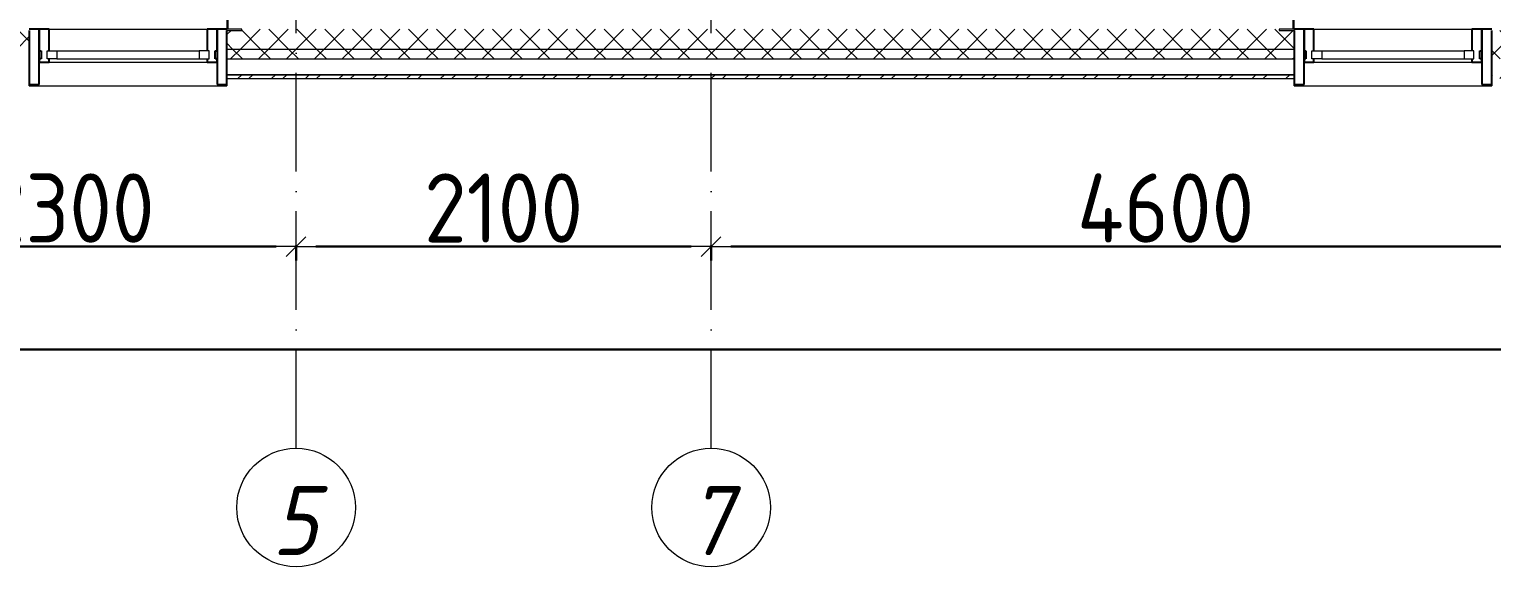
# Model space of a CAD drawing. Header units: millimetres. Extents: x -213536 to 1564669, y -45299 to 942238.
# Drawn here: x -201867 to -194467, y 105162 to 107883 of the extents above; entities that cross this region are included whole.
import ezdxf

# ---------------------------------------------------------------- set-up
doc = ezdxf.new("R2010")
doc.units = ezdxf.units.MM
doc.linetypes.add('50_200_ШТРИХ_1Т_ш5_п1_п1_', pattern=[700, 500, -100, 0, -100])
for name, color, linetype, lineweight in [('0-1', 7, 'Continuous', 5), ('0-2', 7, 'Continuous', 9), ('Импосты витража', 7, 'Continuous', 9), ('Импосты витража-1', 7, 'Continuous', 25), ('Каркас_Импост', 7, 'Continuous', 13), ('Каркас_Импост-1', 7, 'Continuous', 9), ('Обобщенные модели', 7, 'Continuous', 9), ('Общие ребра', 7, 'Continuous', 9), ('Окна', 7, 'Continuous', 9), ('Оси', 7, 'Continuous', 9), ('Оси-1', 7, 'Continuous', 20), ('Оси-2', 7, '50_200_ШТРИХ_1Т_ш5_п1_п1_', 9), ('Размеры', 7, 'Continuous', 15), ('Стены-1', 7, 'Continuous', 13), ('Штриховка разреза-1', 7, 'Continuous', 9)]:
    doc.layers.add(name, color=color, linetype=linetype, lineweight=lineweight)
doc.layers.get('0-2').off()
doc.styles.add('ISOCPEUR_I_1', font='isocpeui.ttf', dxfattribs={"width": 0.85, "height": 2.5})
doc.styles.add('СПДС', font='isocpeur.ttf', dxfattribs={"width": 0.9})
doc.dimstyles.new('Размера А3', dxfattribs={"dimtxt": 200, "dimasz": 100, "dimexe": 70, "dimexo": 100, "dimgap": 20, "dimtad": 1, "dimdec": 0, "dimrnd": 10, "dimzin": 0, "dimdsep": 46, "dimtxsty": 'СПДС', "dimblk": 'ARROWHEAD_6', "dimcen": 1, "dimclrd": 256, "dimclre": 256, "dimclrt": 256, "dimazin": 0, "dimtfac": 1, "dimtdec": 0, "dimtmove": 2, "dimatfit": 3, "dimfxl": 1, "dimtolj": 1, "dimtzin": 0, "dimarcsym": 0})
pattern_1 = [(45, (0, 0), (-70.71068, 70.71068), []), (135, (0, 0), (-70.71068, -70.71068), [])]

# ---------------------------------------------------------------- blocks, each defined once
blk = doc.blocks.new('PNS_Панель прямоугольная2 - Нр_Стекло - 40мм-26233822-АИ2_02_План отделки стен 2-го этажа _Часть 2_')
at = {"layer": 'Каркас_Импост'}
for p, q in [((-410, 0), (-410, 40)), ((-410, 40), (-360, 40)), ((-360, 40), (-360, 0)), ((410, 40), (360, 40)), ((360, 40), (360, 0)), ((410, 0), (410, 40)), ((-360, 0), (-410, 0)), ((360, 0), (410, 0))]:
    blk.add_line(p, q, dxfattribs=at)
at = {"layer": 'Каркас_Импост-1'}
for p, q in [((-360, 40), (360, 40)), ((-360, 0), (360, 0))]:
    blk.add_line(p, q, dxfattribs=at)
blk = doc.blocks.new('Прямоугольный импост - Откос НВФ_50х280 мм-25985587-АИ2_02_План отделки стен 2-го этажа _Часть 2_')
at = {"layer": 'Импосты витража-1'}
for p, q in [((-50, 130), (0, 130)), ((-50, -150), (-50, 130)), ((0, 130), (0, -144)), ((0, -150), (-50, -150))]:
    blk.add_line(p, q, dxfattribs=at)
blk = doc.blocks.new('Прямоугольный импост - Импост структурный с накладкой - 150мм-25647633-АИ2_02_План отделки стен 2-го этажа _Часть 2_')
at = {"layer": 'Импосты витража-1'}
for p, q in [((-25, 0), (-25, 17)), ((-25, 17), (25, 17)), ((-15, 0), (-25, 0)), ((-15, -40), (-15, 0)), ((25, 17), (25, 0)), ((-25, -150), (-25, -40)), ((-25, -40), (-15, -40)), ((25, -40), (25, -150)), ((25, -150), (-25, -150))]:
    blk.add_line(p, q, dxfattribs=at)
blk = doc.blocks.new('Прямоугольный импост - Импост структурный с накладкой - 150мм-V150-АИ2_02_План отделки стен 2-го этажа _Часть 2_')
at = {"layer": 'Импосты витража-1'}
for p, q in [((-25, 0), (-25, 17)), ((-25, 17), (25, 17)), ((25, 0), (15, 0)), ((15, 0), (15, -40)), ((25, 17), (25, 0)), ((-25, -150), (-25, -40)), ((15, -40), (25, -40)), ((25, -40), (25, -150)), ((25, -150), (-25, -150))]:
    blk.add_line(p, q, dxfattribs=at)
blk = doc.blocks.new('Прямоугольный импост - Откос НВФ_50х280 мм-25985594-АИ2_02_План отделки стен 2-го этажа _Часть 2_')
at = {"layer": 'Импосты витража-1'}
for p, q in [((0, 130), (-50, 130)), ((-50, 130), (-50, -150)), ((0, -144), (0, 130)), ((-50, -150), (0, -150))]:
    blk.add_line(p, q, dxfattribs=at)
blk = doc.blocks.new('Прямоугольный импост - Импост структурный с накладкой - 150мм-25656008-АИ2_02_План отделки стен 2-го этажа _Часть 2_')
at = {"layer": 'Импосты витража'}
for p, q in [((8850, -100), (9650, -100)), ((8850, -267), (9650, -267))]:
    blk.add_line(p, q, dxfattribs=at)
blk = doc.blocks.new('Фахверк_СКБ_Уголок - 250_2700-27497298-АИ2_02_План отделки стен 2-го этажа _Часть 2_')
at = {"layer": 'Обобщенные модели'}
for p, q in [((200, 181), (125, 181)), ((125, 181), (125, 106)), ((131, 106), (131, 175)), ((131, 175), (200, 175)), ((200, 175), (200, 181)), ((125, 106), (131, 106)), ((131, -6), (125, -6)), ((125, -6), (125, -81)), ((131, -75), (131, -6)), ((125, -81), (200, -81)), ((200, -75), (131, -75)), ((200, -81), (200, -75))]:
    blk.add_line(p, q, dxfattribs=at)
blk = doc.blocks.new('Отлив_СКБ - Отлив витража_120_НВФ-31885283-АИ2_02_План отделки стен 2-го этажа _Часть 2_')
at = {"layer": 'Окна'}
for p, q in [((950, -2), (50, -2)), ((0, -120), (0, -113)), ((0, -120), (1000, -120)), ((1000, -113), (1000, -120))]:
    blk.add_line(p, q, dxfattribs=at)
blk = doc.blocks.new('0125-Р-ОО-Ш2-АР-о_23_10_2024_rvt-1-АИ2_02_План отделки стен 2-го этажа _Часть 2_')
at = {"layer": 'Штриховка разреза-1'}
h = blk.add_hatch(dxfattribs=at)
h.set_pattern_fill('FP_81', color=256, style=0, pattern_type=2)
h.set_pattern_definition(pattern_1)
h.paths.add_polyline_path([(103134.1, -200), (103600, -200), (103600, -100), (94575, -100), (94575, -106), (94500, -106), (94500, -200), (102202.1, -200)], flags=0)
h.paths.add_polyline_path([(91850, -200), (92700, -200), (92700, -106), (92625, -106), (92625, -100), (84750, -100), (84750, -200), (91350, -200)], flags=0)
h.paths.add_polyline_path([(83562.3, -200), (83750, -200), (83750, -100), (82625, -100), (82625, -106), (82550, -106), (82550, -200), (83250, -200)], flags=0)
h.paths.add_polyline_path([(74750, -200), (74750, -100), (73425, -100), (73425, -106), (73350, -106), (73350, -200), (74242.4, -200)], flags=0)
h.paths.add_polyline_path([(71446.5, -200), (71550, -200), (71550, -106), (71475, -106), (71475, -100), (70425, -100), (70425, -106), (70350, -106), (70350, -200), (71200, -200)], flags=0)
h.paths.add_polyline_path([(67718.5, -200), (68549.7, -200), (68549.7, -106), (68475, -106), (68475, -100), (67425, -100), (67425, -106), (67350, -106), (67350, -200)], flags=0)
h.paths.add_polyline_path([(64700, -200), (65550, -200), (65550, -106), (65475, -106), (65475, -100), (64425, -100), (64425, -106), (64350, -106), (64350, -200), (64456.5, -200)], flags=0)
h.paths.add_polyline_path([(62550, -200), (62550, -106), (62475, -106), (62475, -100), (61425, -100), (61425, -106), (61350, -106), (61350, -200), (62126.6, -200)], flags=0)
h.paths.add_polyline_path([(56534.6, -200), (56550, -200), (56550, -106), (56475, -106), (56475, -100), (55425, -100), (55425, -106), (55350, -106), (55350, -200), (56200, -200)], flags=0)
h.paths.add_polyline_path([(53272.7, -200), (53550, -200), (53550, -106), (53475, -106), (53475, -100), (52425, -100), (52425, -106), (52350, -106), (52350, -200), (52806.7, -200)], flags=0)
h.paths.add_polyline_path([(50550, -200), (50550, -106), (50475, -106), (50475, -100), (49425, -100), (49425, -106), (49350, -106), (49350, -200), (50010.7, -200)], flags=0)
h.paths.add_polyline_path([(47475, -200), (47550, -200), (47550, -106), (47475, -106), (47475, -100), (46425, -100), (46425, -106), (46350, -106), (46350, -200), (47214.7, -200)], flags=0)
h.paths.add_polyline_path([(44550, -200), (44550, -106), (44475, -106), (44475, -100), (43425, -100), (43425, -106), (43350, -106), (43350, -200), (44418.8, -200)], flags=0)
h.paths.add_polyline_path([(40700, -200), (41550, -200), (41550, -106), (41475, -105.4), (41475, -100), (40150, -100), (40150, -200), (40690.8, -200)], flags=0)
h.paths.add_polyline_path([(38344, -200), (38350, -200), (38350, -106), (38275, -106), (38275, -100), (37150, -100), (37150, -200), (38275, -200)], flags=0)
h.paths.add_polyline_path([(35350, -200), (35350, -106), (35275, -106), (35275, -100), (34225, -100), (34225, -106), (34150, -106), (34150, -200), (35344, -200)], flags=0)
h.paths.add_polyline_path([(32275, -200), (32350, -200), (32350, -106), (32275, -106), (32275, -100), (31150, -100), (31150, -200), (31650, -200)], flags=0)
h.paths.add_polyline_path([(29350, -200), (29350, -106), (29275, -106), (29275, -100), (28150, -100), (28150, -200), (29344, -200)], flags=0)
h.paths.add_polyline_path([(25779, -200), (26350, -200), (26350, -106), (26275, -106), (26275, -100), (25225, -100), (25225, -106), (25150, -106), (25150, -200), (25313, -200)], flags=0)
h.paths.add_polyline_path([(22650, -200), (23350, -200), (23350, -106), (23275, -106), (23275, -100), (22150, -100), (22150, -200)], flags=0)
h.paths.add_polyline_path([(19255.1, -200), (20350, -200), (20350, -106), (20275, -106), (20275, -100), (19150, -100), (19150, -200)], flags=0)
h.paths.add_polyline_path([(16459.1, -200), (17350, -200), (17350, -106), (17275, -106), (17275, -100), (16225, -100), (16225, -106), (16150, -106), (16150, -200)], flags=0)
h.paths.add_polyline_path([(14595.1, -200), (15150, -200), (15150, -106), (15075, -106), (15075, -100), (9825, -100), (9825, -106), (9750, -106), (9750, -200), (13663.1, -200)], flags=0)
h.paths.add_polyline_path([(8150, -200), (8750, -200), (8750, -106), (8675, -106), (8675, -100), (-100, -100), (-100, -200), (8071.2, -200)], flags=0)
h = blk.add_hatch(dxfattribs=at)
h.set_pattern_fill('FP_81', color=256, style=0, pattern_type=2)
h.set_pattern_definition(pattern_1)
h.paths.add_polyline_path([(103600, -250), (103700, -250), (103700, -200), (94500, -200), (94500, -250), (103134.1, -250)], flags=0)
h.paths.add_polyline_path([(91950.2, -250), (92700, -250), (92700, -200), (84750, -200), (84750, -250), (91018.2, -250)], flags=0)
h.paths.add_polyline_path([(83562.3, -250), (83750, -250), (83750, -200), (82550, -200), (82550, -250), (82630.3, -250)], flags=0)
h.paths.add_polyline_path([(74242.4, -250), (74750, -250), (74750, -200), (73350, -200), (73350, -250), (73776.4, -250)], flags=0)
h.paths.add_polyline_path([(70350, -250), (71550, -250), (71550, -200), (70350, -200)], flags=0)
h.paths.add_polyline_path([(68549.7, -250), (68549.7, -200), (67350, -200), (67350, -250), (67718.5, -250)], flags=0)
h.paths.add_polyline_path([(64350, -250), (65550, -250), (65550, -200), (64350, -200)], flags=0)
h.paths.add_polyline_path([(62550, -250), (62550, -200), (61350, -200), (61350, -250), (62126.6, -250)], flags=0)
h.paths.add_polyline_path([(56550, -250), (56550, -200), (55350, -200), (55350, -250), (56534.6, -250)], flags=0)
h.paths.add_polyline_path([(53550, -250), (53550, -200), (52350, -200), (52350, -250), (53272.7, -250)], flags=0)
h.paths.add_polyline_path([(50550, -250), (50550, -200), (49350, -200), (49350, -250), (50010.7, -250)], flags=0)
h.paths.add_polyline_path([(47214.7, -250), (47550, -250), (47550, -200), (46350, -200), (46350, -250), (46748.7, -250)], flags=0)
h.paths.add_polyline_path([(43486.8, -250), (44550, -250), (44550, -200), (43350, -200), (43350, -250)], flags=0)
h.paths.add_polyline_path([(41550, -250), (41550, -200), (40150, -200), (40150, -250), (40690.8, -250)], flags=0)
h.paths.add_polyline_path([(37894.8, -250), (38350, -250), (38350, -200), (37150, -200), (37150, -250)], flags=0)
h.paths.add_polyline_path([(35098.9, -250), (35350, -250), (35350, -200), (34150, -200), (34150, -250), (34166.9, -250)], flags=0)
h.paths.add_polyline_path([(32302.9, -250), (32350, -250), (32350, -200), (31150, -200), (31150, -250), (31370.9, -250)], flags=0)
h.paths.add_polyline_path([(29040.9, -250), (29350, -250), (29350, -200), (28150, -200), (28150, -250), (28575, -250)], flags=0)
h.paths.add_polyline_path([(25313, -250), (26350, -250), (26350, -200), (25150, -200), (25150, -250)], flags=0)
h.paths.add_polyline_path([(22983, -250), (23350, -250), (23350, -200), (22150, -200), (22150, -250)], flags=0)
h.paths.add_polyline_path([(20350, -250), (20350, -200), (19150, -200), (19150, -250), (20187, -250)], flags=0)
h.paths.add_polyline_path([(17350, -250), (17350, -200), (16150, -200), (16150, -250), (16459.1, -250)], flags=0)
h.paths.add_polyline_path([(14595.1, -250), (15150, -250), (15150, -200), (9750, -200), (9750, -250), (13663.1, -250)], flags=0)
h.paths.add_polyline_path([(8537.2, -250), (8750, -250), (8750, -200), (-200, -200), (-200, -250), (8071.2, -250)], flags=0)
h = blk.add_hatch(dxfattribs=at)
h.set_pattern_fill('FP_80', color=256, style=0, pattern_type=2)
h.set_pattern_definition([(45, (0, 0), (-85.5366, 85.5366), []), (45, (57.02, 0), (-85.5366, 85.5366), [])])
h.paths.add_polyline_path([(40665, -350), (40665, -330), (40151, -330), (40151, -350)], flags=0)
h.paths.add_polyline_path([(38350, -350), (38350, -330), (37150, -330), (37150, -350), (37894.8, -350)], flags=0)
h.paths.add_polyline_path([(35350, -350), (35350, -330), (34151, -330), (34151, -350), (35098.9, -350)], flags=0)
h.paths.add_polyline_path([(31370.9, -350), (32350, -350), (32350, -330), (31150, -330), (31150, -350)], flags=0)
h.paths.add_polyline_path([(29040.9, -350), (29350, -350), (29350, -330), (28151, -330), (28151, -350), (28575, -350)], flags=0)
h.paths.add_polyline_path([(26245, -350), (26350, -350), (26350, -330), (25150, -330), (25150, -350), (25779, -350)], flags=0)
h.paths.add_polyline_path([(23350, -350), (23350, -330), (22150, -330), (22150, -350), (22983, -350)], flags=0)
h.paths.add_polyline_path([(20187, -350), (20350, -350), (20350, -330), (19150, -330), (19150, -350), (19255.1, -350)], flags=0)
h.paths.add_polyline_path([(17350, -350), (17350, -330), (16150, -330), (16150, -350), (16459.1, -350)], flags=0)
h.paths.add_polyline_path([(15150, -350), (15150, -330), (9750, -330), (9750, -350), (14595.1, -350)], flags=0)
h.paths.add_polyline_path([(8071.2, -350), (8750, -350), (8750, -330), (-330, -330), (-330, -350), (7139.2, -350)], flags=0)
at = {"layer": 'Общие ребра'}
for p, q in [((9750, -200), (15150, -200)), ((9750, -250), (15150, -250))]:
    blk.add_line(p, q, dxfattribs=at)
at = {"layer": 'Стены-1'}
for p, q in [((9750, -106), (9750, -330)), ((15150, -330), (15150, -106)), ((9750, -330), (15150, -330)), ((15150, -330), (9750, -330)), ((9750, -330), (9750, -350)), ((9750, -350), (15150, -350)), ((15150, -350), (15150, -330))]:
    blk.add_line(p, q, dxfattribs=at)
at = {"layer": '0-2'}
for name, p in [('Фахверк_СКБ_Уголок - 250_2700-27497298-АИ2_02_План отделки стен 2-го этажа _Часть 2_', (9625, -25)), ('Прямоугольный импост - Импост структурный с накладкой - 150мм-25656008-АИ2_02_План отделки стен 2-го этажа _Часть 2_', (0, 0)), ('Прямоугольный импост - Импост структурный с накладкой - 150мм-25656008-АИ2_02_План отделки стен 2-го этажа _Часть 2_', (6400, 0)), ('PNS_Панель прямоугольная2 - Нр_Стекло - 40мм-26233822-АИ2_02_План отделки стен 2-го этажа _Часть 2_', (9250, -250)), ('PNS_Панель прямоугольная2 - Нр_Стекло - 40мм-26233822-АИ2_02_План отделки стен 2-го этажа _Часть 2_', (15650, -250)), ('Отлив_СКБ - Отлив витража_120_НВФ-31885283-АИ2_02_План отделки стен 2-го этажа _Часть 2_', (8750, -267)), ('Отлив_СКБ - Отлив витража_120_НВФ-31885283-АИ2_02_План отделки стен 2-го этажа _Часть 2_', (15150, -267))]:
    blk.add_blockref(name, p, dxfattribs=at)
at = {"layer": '0-2', "rotation": 180}
for name, p in [('Фахверк_СКБ_Уголок - 250_2700-27497298-АИ2_02_План отделки стен 2-го этажа _Часть 2_', (15275, 75)), ('Прямоугольный импост - Откос НВФ_50х280 мм-25985594-АИ2_02_План отделки стен 2-го этажа _Часть 2_', (8750, -250)), ('Прямоугольный импост - Откос НВФ_50х280 мм-25985594-АИ2_02_План отделки стен 2-го этажа _Часть 2_', (15150, -250))]:
    blk.add_blockref(name, p, dxfattribs=at)
at = {"layer": '0-2', "extrusion": (0, 0, -1), "rotation": 180}
for name, p in [('Прямоугольный импост - Импост структурный с накладкой - 150мм-25647633-АИ2_02_План отделки стен 2-го этажа _Часть 2_', (-8825, -250)), ('Прямоугольный импост - Импост структурный с накладкой - 150мм-V150-АИ2_02_План отделки стен 2-го этажа _Часть 2_', (-9675, -250)), ('Прямоугольный импост - Откос НВФ_50х280 мм-25985587-АИ2_02_План отделки стен 2-го этажа _Часть 2_', (-9750, -250)), ('Прямоугольный импост - Импост структурный с накладкой - 150мм-25647633-АИ2_02_План отделки стен 2-го этажа _Часть 2_', (-15225, -250)), ('Прямоугольный импост - Импост структурный с накладкой - 150мм-V150-АИ2_02_План отделки стен 2-го этажа _Часть 2_', (-16075, -250)), ('Прямоугольный импост - Откос НВФ_50х280 мм-25985587-АИ2_02_План отделки стен 2-го этажа _Часть 2_', (-16150, -250))]:
    blk.add_blockref(name, p, dxfattribs=at)
blk = doc.blocks.new('Ось сетки - Круг_Ø6_00__ISO-2_5_0_9K_-16731441-АИ2_02_План отделки стен 2-го этажа _Часть 2_')
at = {"layer": 'Оси-1'}
blk.add_circle((0, 0), 3, dxfattribs=at)
blk = doc.blocks.new('ARROWHEAD_6')
at = {"color": 0, "linetype": 'Continuous'}
for p, q in [((0, 0), (-1, 0)), ((-0.5, -0.5), (0.5, 0.5))]:
    blk.add_line(p, q, dxfattribs=at)
blk = doc.blocks.new('*D3026')
at = {"layer": 'Defpoints', "color": 0, "transparency": 16777216}
for p in [(214045.6, 211721.4), (216345.6, 211721.4), (216345.6, 211615.3)]:
    blk.add_point(p, dxfattribs=at)
at = {"layer": 'Размеры', "lineweight": -2, "transparency": 16777216}
for p, q in [((214045.6, 211621.4), (214045.6, 211545.3)), ((214145.6, 211615.3), (216245.6, 211615.3)), ((216345.6, 211621.4), (216345.6, 211545.3))]:
    blk.add_line(p, q, dxfattribs=at)
at = {"layer": 'Размеры', "lineweight": -2, "transparency": 16777216, "xscale": 100, "yscale": 100, "zscale": 100, "rotation": 180}
blk.add_blockref('ARROWHEAD_6', (214045.6, 211615.3), dxfattribs=at)
at = {"layer": 'Размеры', "lineweight": -2, "transparency": 16777216, "xscale": 100, "yscale": 100, "zscale": 100}
blk.add_blockref('ARROWHEAD_6', (216345.6, 211615.3), dxfattribs=at)
at = {"layer": 'Размеры', "lineweight": 25, "transparency": 16777216, "insert": (215195.6, 211810.3), "char_height": 350, "width": 2.488, "attachment_point": 5, "style": 'СПДС'}
blk.add_mtext('\\A1;2300', dxfattribs=at)
blk = doc.blocks.new('*D3027')
at = {"layer": 'Defpoints', "color": 0, "transparency": 16777216}
for p in [(216345.6, 211721.4), (218445.6, 211721.4), (218445.6, 211615.3)]:
    blk.add_point(p, dxfattribs=at)
at = {"layer": 'Размеры', "lineweight": -2, "transparency": 16777216}
for p, q in [((216345.6, 211621.4), (216345.6, 211545.3)), ((216445.6, 211615.3), (218345.6, 211615.3)), ((218445.6, 211621.4), (218445.6, 211545.3))]:
    blk.add_line(p, q, dxfattribs=at)
at = {"layer": 'Размеры', "lineweight": -2, "transparency": 16777216, "xscale": 100, "yscale": 100, "zscale": 100, "rotation": 180}
blk.add_blockref('ARROWHEAD_6', (216345.6, 211615.3), dxfattribs=at)
at = {"layer": 'Размеры', "lineweight": -2, "transparency": 16777216, "xscale": 100, "yscale": 100, "zscale": 100}
blk.add_blockref('ARROWHEAD_6', (218445.6, 211615.3), dxfattribs=at)
at = {"layer": 'Размеры', "lineweight": 25, "transparency": 16777216, "insert": (217395.6, 211810.3), "char_height": 350, "width": 2.3, "attachment_point": 5, "style": 'СПДС'}
blk.add_mtext('\\A1;2100', dxfattribs=at)
blk = doc.blocks.new('*D3028')
at = {"layer": 'Defpoints', "color": 0, "transparency": 16777216}
for p in [(218445.6, 211721.4), (223045.6, 211721.4), (223045.6, 211615.3)]:
    blk.add_point(p, dxfattribs=at)
at = {"layer": 'Размеры', "lineweight": -2, "transparency": 16777216}
for p, q in [((218445.6, 211621.4), (218445.6, 211545.3)), ((218545.6, 211615.3), (222945.6, 211615.3)), ((223045.6, 211621.4), (223045.6, 211545.3))]:
    blk.add_line(p, q, dxfattribs=at)
at = {"layer": 'Размеры', "lineweight": -2, "transparency": 16777216, "xscale": 100, "yscale": 100, "zscale": 100, "rotation": 180}
blk.add_blockref('ARROWHEAD_6', (218445.6, 211615.3), dxfattribs=at)
at = {"layer": 'Размеры', "lineweight": -2, "transparency": 16777216, "xscale": 100, "yscale": 100, "zscale": 100}
blk.add_blockref('ARROWHEAD_6', (223045.6, 211615.3), dxfattribs=at)
at = {"layer": 'Размеры', "lineweight": 25, "transparency": 16777216, "insert": (220745.6, 211810.3), "char_height": 350, "width": 2.564, "attachment_point": 5, "style": 'СПДС'}
blk.add_mtext('\\A1;4600', dxfattribs=at)
blk = doc.blocks.new('*D3055')
at = {"layer": 'Defpoints', "color": 0, "transparency": 16777216}
for p in [(206245.6, 211200.2), (309745.6, 211200.2), (309745.6, 211094.1)]:
    blk.add_point(p, dxfattribs=at)
at = {"layer": 'Размеры', "lineweight": -2, "transparency": 16777216}
for p, q in [((206245.6, 211100.2), (206245.6, 211024.1)), ((206345.6, 211094.1), (309645.6, 211094.1)), ((309745.6, 211100.2), (309745.6, 211024.1))]:
    blk.add_line(p, q, dxfattribs=at)
at = {"layer": 'Размеры', "lineweight": -2, "transparency": 16777216, "xscale": 100, "yscale": 100, "zscale": 100, "rotation": 180}
blk.add_blockref('ARROWHEAD_6', (206245.6, 211094.1), dxfattribs=at)
at = {"layer": 'Размеры', "lineweight": -2, "transparency": 16777216, "xscale": 100, "yscale": 100, "zscale": 100}
blk.add_blockref('ARROWHEAD_6', (309745.6, 211094.1), dxfattribs=at)
at = {"layer": 'Размеры', "lineweight": 25, "transparency": 16777216, "insert": (257995.6, 211289.1), "char_height": 350, "width": 3.544, "attachment_point": 5, "style": 'СПДС'}
blk.add_mtext('\\A1;103500', dxfattribs=at)
blk = doc.blocks.new('Оси1')
at = {"layer": 'Оси-2'}
for p, q in [((216345.6, 210594.5), (216345.6, 264395.4)), ((218445.6, 210594.5), (218445.6, 264395.4))]:
    blk.add_line(p, q, dxfattribs=at)
at = {"layer": 'Оси-1', "xscale": 99.99999999999993, "yscale": 99.99999999999993, "zscale": 99.99999999999993}
for p in [(216345.6, 210294.5), (218445.6, 210294.5)]:
    blk.add_blockref('Ось сетки - Круг_Ø6_00__ISO-2_5_0_9K_-16731441-АИ2_02_План отделки стен 2-го этажа _Часть 2_', p, dxfattribs=at)
at = {"layer": 'Оси', "char_height": 350, "width": 202.025, "attachment_point": 1, "style": 'ISOCPEUR_I_1'}
for s, insert in [('\\fISOCPEUR|b0|i1|c204|p34|;\\W.9;5', (216223.9, 210403.3)), ('\\fISOCPEUR|b0|i1|c204|p34|;\\W.9;7', (218323.9, 210403.3))]:
    blk.add_mtext(s, dxfattribs=dict(at, insert=insert))
at = {"layer": 'Размеры', "lineweight": 25}
for base, p1, p2, picture, middle in [((216345.6, 211615.3), (214045.6, 211721.4), (216345.6, 211721.4), '*D3026', (215195.6, 211810.3)), ((218445.6, 211615.3), (216345.6, 211721.4), (218445.6, 211721.4), '*D3027', (217395.6, 211810.3)), ((223045.6, 211615.3), (218445.6, 211721.4), (223045.6, 211721.4), '*D3028', (220745.6, 211810.3)), ((309745.6, 211094.1), (206245.6, 211200.2), (309745.6, 211200.2), '*D3055', (257995.6, 211289.1))]:
    dim = blk.add_linear_dim(base=base, p1=p1, p2=p2, dimstyle='Размера А3', override={"dimtxt": 350}, dxfattribs=at)
    dim.commit()
    dim.dimension.update_dxf_attribs({"geometry": picture, "text_midpoint": middle})

msp = doc.modelspace()

# ---------------------------------------------------------------- block references
at = {"color": 2, "lineweight": 30}
msp.add_blockref('Оси1', (-416862.6, -104832.4), dxfattribs=at)
at = {"layer": '0-1'}
msp.add_blockref('0125-Р-ОО-Ш2-АР-о_23_10_2024_rvt-1-АИ2_02_План отделки стен 2-го этажа _Часть 2_', (-210617, 107982.8), dxfattribs=at)

doc.saveas('drawing.dxf')
